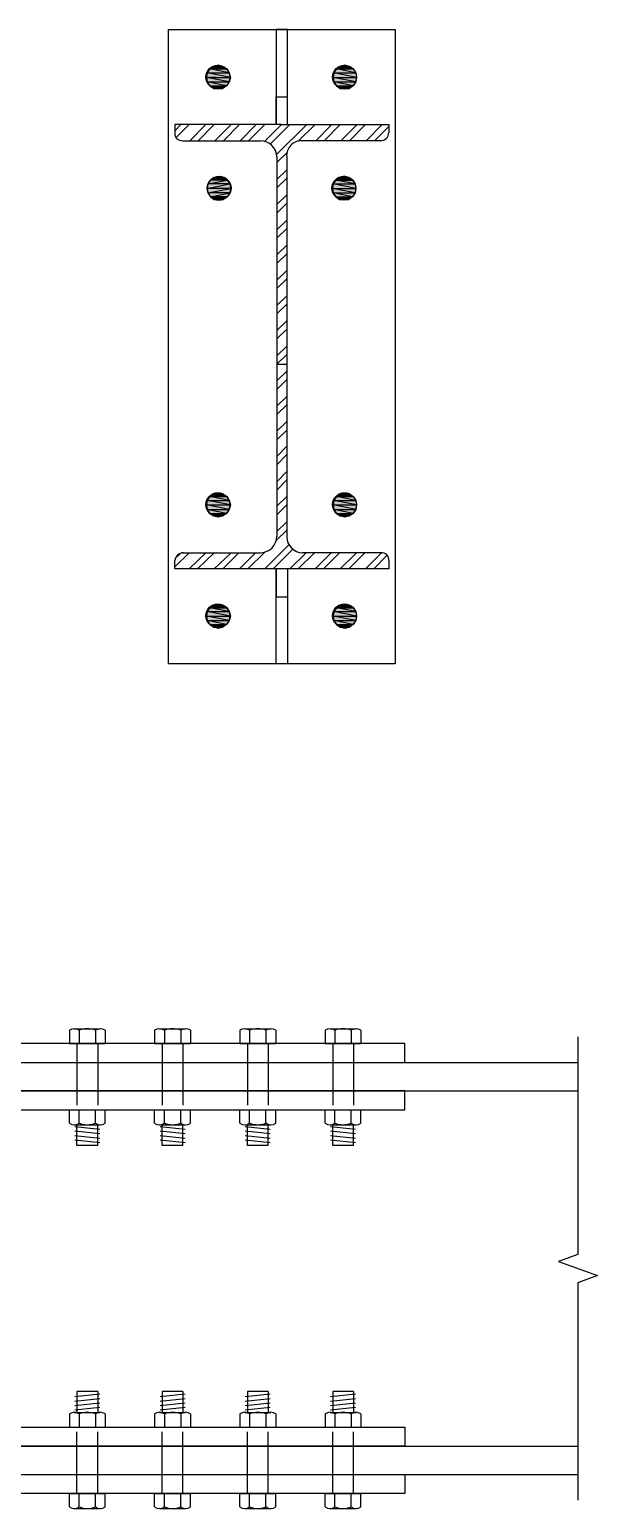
# Model space of a CAD drawing. Header units: millimetres. Extents: x 160 to 329, y 9 to 54.
# Drawn here: x 173.14 to 175.35, y 20.66 to 26.41 of the extents above; entities that cross this region are included whole.
import ezdxf

# ---------------------------------------------------------------- set-up
doc = ezdxf.new("R2010")
doc.units = ezdxf.units.MM
doc.header["$LTSCALE"] = 20
doc.linetypes.add('DASHED2', pattern=[0.375, 0.25, -0.125])
for name, color, linetype in [('1', 1, 'Continuous'), ('2', 2, 'Continuous'), ('4', 4, 'Continuous'), ('Bolt', 2, 'Continuous')]:
    doc.layers.add(name, color=color, linetype=linetype)

msp = doc.modelspace()

# ---------------------------------------------------------------- linework, layer by layer
for points in [[(174.5637, 26.4096), (174.5637, 23.9421), (173.6817, 23.9421), (173.6817, 26.4096)], [(173.83, 26.2237), (173.923, 26.2237), (173.8325, 26.2413)], [(173.8325, 26.2413), (173.9179, 26.2413), (173.8425, 26.2563)], [(173.923, 26.2237), (173.8325, 26.2413), (173.9179, 26.2413)], [(173.8425, 26.2563), (173.9079, 26.2563), (173.8576, 26.2664)], [(173.9179, 26.2413), (173.8425, 26.2563), (173.9079, 26.2563)], [(173.8752, 26.2714), (173.8576, 26.2664), (173.8928, 26.2664)], [(173.9079, 26.2563), (173.8576, 26.2664), (173.8928, 26.2664)], [(174.3225, 26.2237), (174.4129, 26.2237), (174.325, 26.2413)], [(174.325, 26.2413), (174.4104, 26.2413), (174.335, 26.2563)], [(174.4129, 26.2237), (174.325, 26.2413), (174.4104, 26.2413)], [(174.335, 26.2563), (174.4004, 26.2563), (174.3501, 26.2664)], [(174.4104, 26.2413), (174.335, 26.2563), (174.4004, 26.2563)], [(174.3677, 26.2714), (174.3501, 26.2664), (174.3853, 26.2664)], [(174.4004, 26.2563), (174.3501, 26.2664), (174.3853, 26.2664)], [(173.8325, 26.2061), (173.9179, 26.2061), (173.83, 26.2237)], [(173.9179, 26.2061), (173.83, 26.2237), (173.923, 26.2237)], [(173.8425, 26.191), (173.9079, 26.191), (173.8325, 26.2061)], [(173.9079, 26.191), (173.8325, 26.2061), (173.9179, 26.2061)], [(173.8425, 26.191), (173.8576, 26.181), (173.8928, 26.181)], [(173.8425, 26.191), (173.9079, 26.191), (173.8928, 26.181)], [(173.8576, 26.181), (173.8928, 26.181), (173.8752, 26.1785)], [(174.325, 26.2061), (174.4104, 26.2061), (174.3225, 26.2237)], [(174.4104, 26.2061), (174.3225, 26.2237), (174.4129, 26.2237)], [(174.335, 26.191), (174.4004, 26.191), (174.325, 26.2061)], [(174.4004, 26.191), (174.325, 26.2061), (174.4104, 26.2061)], [(174.335, 26.191), (174.3501, 26.181), (174.3853, 26.181)], [(174.335, 26.191), (174.4004, 26.191), (174.3853, 26.181)], [(174.3501, 26.181), (174.3853, 26.181), (174.3677, 26.1785)], [(173.9104, 25.8242), (173.845, 25.8242), (173.8953, 25.8342)], [(173.845, 25.8242), (173.8953, 25.8342), (173.8601, 25.8342)], [(173.8777, 25.8392), (173.8953, 25.8342), (173.8601, 25.8342)], [(174.3326, 25.8242), (174.3979, 25.8242), (174.3476, 25.8342)], [(174.3652, 25.8392), (174.3476, 25.8342), (174.3828, 25.8342)], [(174.3979, 25.8242), (174.3476, 25.8342), (174.3828, 25.8342)], [(173.9229, 25.7915), (173.8325, 25.7915), (173.9204, 25.8091)], [(173.8325, 25.7915), (173.9204, 25.8091), (173.835, 25.8091)], [(173.835, 25.7739), (173.9229, 25.7915), (173.8325, 25.7915)], [(173.9204, 25.8091), (173.835, 25.8091), (173.9104, 25.8242)], [(173.835, 25.8091), (173.9104, 25.8242), (173.845, 25.8242)], [(173.9204, 25.7739), (173.835, 25.7739), (173.9229, 25.7915)], [(173.845, 25.7588), (173.9204, 25.7739), (173.835, 25.7739)], [(173.9104, 25.7588), (173.845, 25.7588), (173.9204, 25.7739)], [(174.32, 25.7915), (174.4105, 25.7915), (174.3225, 25.8091)], [(174.3225, 25.7739), (174.4079, 25.7739), (174.32, 25.7915)], [(174.4079, 25.7739), (174.32, 25.7915), (174.4105, 25.7915)], [(174.3225, 25.8091), (174.4079, 25.8091), (174.3326, 25.8242)], [(174.4105, 25.7915), (174.3225, 25.8091), (174.4079, 25.8091)], [(174.3326, 25.7588), (174.3979, 25.7588), (174.3225, 25.7739)], [(174.3979, 25.7588), (174.3225, 25.7739), (174.4079, 25.7739)], [(174.4079, 25.8091), (174.3326, 25.8242), (174.3979, 25.8242)], [(173.9104, 25.7588), (173.845, 25.7588), (173.8601, 25.7488)], [(173.9104, 25.7588), (173.8953, 25.7488), (173.8601, 25.7488)], [(173.8953, 25.7488), (173.8601, 25.7488), (173.8777, 25.7463)], [(174.3326, 25.7588), (174.3476, 25.7488), (174.3828, 25.7488)], [(174.3326, 25.7588), (174.3979, 25.7588), (174.3828, 25.7488)], [(174.3476, 25.7488), (174.3828, 25.7488), (174.3652, 25.7463)], [(173.83, 24.5602), (173.923, 24.5602), (173.8325, 24.5778)], [(173.8325, 24.5778), (173.9179, 24.5778), (173.8425, 24.5929)], [(173.923, 24.5602), (173.8325, 24.5778), (173.9179, 24.5778)], [(173.8425, 24.5929), (173.9079, 24.5929), (173.8576, 24.603)], [(173.9179, 24.5778), (173.8425, 24.5929), (173.9079, 24.5929)], [(173.8752, 24.6054), (173.8576, 24.6029), (173.8928, 24.6029)], [(173.9079, 24.5929), (173.8576, 24.603), (173.8928, 24.603)], [(174.3225, 24.5602), (174.4129, 24.5602), (174.325, 24.5778)], [(174.325, 24.5778), (174.4104, 24.5778), (174.335, 24.5929)], [(174.4129, 24.5602), (174.325, 24.5778), (174.4104, 24.5778)], [(174.335, 24.5929), (174.4004, 24.5929), (174.3501, 24.603)], [(174.4104, 24.5778), (174.335, 24.5929), (174.4004, 24.5929)], [(174.3677, 24.6054), (174.3501, 24.6029), (174.3853, 24.6029)], [(174.4004, 24.5929), (174.3501, 24.603), (174.3853, 24.603)], [(173.8325, 24.5426), (173.9179, 24.5426), (173.83, 24.5602)], [(173.9179, 24.5426), (173.83, 24.5602), (173.923, 24.5602)], [(173.8425, 24.5275), (173.9079, 24.5275), (173.8325, 24.5426)], [(173.9079, 24.5275), (173.8325, 24.5426), (173.9179, 24.5426)], [(173.8425, 24.5275), (173.8576, 24.5175), (173.8928, 24.5175)], [(173.8425, 24.5275), (173.9079, 24.5275), (173.8928, 24.5175)], [(173.8576, 24.5175), (173.8928, 24.5175), (173.8752, 24.5125)], [(174.325, 24.5426), (174.4104, 24.5426), (174.3225, 24.5602)], [(174.4104, 24.5426), (174.3225, 24.5602), (174.4129, 24.5602)], [(174.335, 24.5275), (174.4004, 24.5275), (174.325, 24.5426)], [(174.4004, 24.5275), (174.325, 24.5426), (174.4104, 24.5426)], [(174.335, 24.5275), (174.3501, 24.5175), (174.3853, 24.5175)], [(174.335, 24.5275), (174.4004, 24.5275), (174.3853, 24.5175)], [(174.3501, 24.5175), (174.3853, 24.5175), (174.3677, 24.5125)], [(173.8425, 24.1607), (173.9079, 24.1607), (173.8576, 24.1707)], [(173.8752, 24.1732), (173.8576, 24.1707), (173.8928, 24.1707)], [(173.9079, 24.1607), (173.8576, 24.1707), (173.8928, 24.1707)], [(174.335, 24.1607), (174.4004, 24.1607), (174.3501, 24.1707)], [(174.3677, 24.1732), (174.3501, 24.1707), (174.3853, 24.1707)], [(174.4004, 24.1607), (174.3501, 24.1707), (174.3853, 24.1707)], [(173.83, 24.128), (173.923, 24.128), (173.8325, 24.1456)], [(173.8325, 24.1104), (173.9179, 24.1104), (173.83, 24.128)], [(173.9179, 24.1104), (173.83, 24.128), (173.923, 24.128)], [(173.8325, 24.1456), (173.9179, 24.1456), (173.8425, 24.1607)], [(173.923, 24.128), (173.8325, 24.1456), (173.9179, 24.1456)], [(173.8425, 24.0954), (173.9079, 24.0954), (173.8325, 24.1104)], [(173.9079, 24.0954), (173.8325, 24.1104), (173.9179, 24.1104)], [(173.9179, 24.1456), (173.8425, 24.1607), (173.9079, 24.1607)], [(174.3225, 24.128), (174.4129, 24.128), (174.325, 24.1456)], [(174.325, 24.1104), (174.4104, 24.1104), (174.3225, 24.128)], [(174.4104, 24.1104), (174.3225, 24.128), (174.4129, 24.128)], [(174.325, 24.1456), (174.4104, 24.1456), (174.335, 24.1607)], [(174.4129, 24.128), (174.325, 24.1456), (174.4104, 24.1456)], [(174.335, 24.0954), (174.4004, 24.0954), (174.325, 24.1104)], [(174.4004, 24.0954), (174.325, 24.1104), (174.4104, 24.1104)], [(174.4104, 24.1456), (174.335, 24.1607), (174.4004, 24.1607)], [(173.8425, 24.0954), (173.8576, 24.0853), (173.8928, 24.0853)], [(173.8425, 24.0954), (173.9079, 24.0954), (173.8928, 24.0853)], [(173.8576, 24.0853), (173.8928, 24.0853), (173.8752, 24.0802)], [(174.335, 24.0954), (174.3501, 24.0853), (174.3853, 24.0853)], [(174.335, 24.0954), (174.4004, 24.0954), (174.3853, 24.0853)], [(174.3501, 24.0853), (174.3853, 24.0853), (174.3677, 24.0802)]]:
    msp.add_lwpolyline(points, close=True)
for points in [[(174.1441, 26.0402), (174.1441, 26.4096), (174.1215, 26.4096), (174.1013, 26.4096), (174.1013, 26.0402), (174.1013, 26.1483), (174.1441, 26.1483)], [(173.8325, 26.2237), (173.8275, 26.2237)], [(173.8425, 26.2237), (173.8375, 26.2237)], [(173.8501, 26.2237), (173.845, 26.2237)], [(173.8601, 26.2237), (173.8526, 26.2237)], [(173.8677, 26.2237), (173.8626, 26.2237)], [(174.3752, 26.2237), (174.3828, 26.2237)], [(174.3752, 26.2237), (174.3828, 26.2237)], [(174.3853, 26.2237), (174.3903, 26.2237)], [(174.3853, 26.2237), (174.3903, 26.2237)], [(174.3928, 26.2237), (174.4004, 26.2237)], [(174.3928, 26.2237), (174.4004, 26.2237)], [(174.4029, 26.2237), (174.4079, 26.2237)], [(174.4029, 26.2237), (174.4079, 26.2237)], [(173.7068, 26.0151), (173.7295, 26.0402)], [(174.0561, 25.9749), (174.1215, 26.0402), (173.7068, 26.0402), (173.7068, 26.0076)], [(173.7119, 25.99), (173.7621, 26.0402)], [(173.7646, 25.9774), (173.8274, 26.0402)], [(173.7973, 25.9774), (173.8601, 26.0402)], [(173.8626, 25.9774), (173.9254, 26.0402)], [(173.8953, 25.9774), (173.9581, 26.0402)], [(173.9606, 25.9774), (174.0234, 26.0402)], [(173.9933, 25.9774), (174.0561, 26.0402)], [(174.0787, 25.9649), (174.1541, 26.0402)], [(174.1013, 25.9222), (174.2195, 26.0402)], [(174.1215, 26.0402), (174.5386, 26.0402), (174.5386, 26.0076)], [(174.1868, 25.9749), (174.2521, 26.0402)], [(174.2546, 25.9774), (174.3175, 26.0402)], [(174.2873, 25.9774), (174.3501, 26.0402)], [(174.3526, 25.9774), (174.4154, 26.0402)], [(174.3853, 25.9774), (174.4481, 26.0402)], [(174.4506, 25.9774), (174.5135, 26.0402)], [(174.4833, 25.9774), (174.5386, 26.0327)], [(173.737, 25.9774), (174.041, 25.9774)], [(174.5084, 25.9774), (174.2019, 25.9774)], [(174.1038, 25.892), (174.1441, 25.9322)], [(174.1038, 25.9146), (174.1038, 25.1758), (174.1038, 24.4371)], [(174.1415, 25.9146), (174.1415, 25.1758), (174.1415, 24.4371)], [(174.1038, 25.8266), (174.1415, 25.8644)], [(174.1038, 25.794), (174.1415, 25.8317)], [(174.1038, 25.7287), (174.1415, 25.7664)], [(174.1038, 25.696), (174.1415, 25.7337)], [(174.1038, 25.6307), (174.1415, 25.6684)], [(174.1038, 25.598), (174.1415, 25.6357)], [(174.1038, 25.5327), (174.1415, 25.5704)], [(174.1038, 25.5), (174.1415, 25.5377)], [(174.1038, 25.4347), (174.1415, 25.4724)], [(174.1038, 25.402), (174.1415, 25.4397)], [(174.1038, 25.3367), (174.1415, 25.3744)], [(174.1038, 25.304), (174.1415, 25.3417)], [(174.1038, 25.2386), (174.1415, 25.2764)], [(174.1038, 25.206), (174.1415, 25.2437)], [(174.1038, 25.1407), (174.1415, 25.1783)], [(174.1038, 25.108), (174.1415, 25.1457)], [(174.1039, 25.108), (174.1415, 25.108)], [(174.1038, 25.0427), (174.1415, 25.0803)], [(174.1038, 25.01), (174.1415, 25.0477)], [(174.1038, 24.9447), (174.1415, 24.9824)], [(174.1038, 24.912), (174.1415, 24.9497)], [(174.1038, 24.8467), (174.1415, 24.8844)], [(174.1038, 24.814), (174.1415, 24.8517)], [(174.1038, 24.7487), (174.1415, 24.7888)], [(174.1038, 24.716), (174.1415, 24.7562)], [(174.1038, 24.6507), (174.1415, 24.6909)], [(174.1038, 24.618), (174.1415, 24.6582)], [(174.1038, 24.5552), (174.1415, 24.5929)], [(174.1038, 24.5225), (174.1415, 24.5602)], [(174.1013, 24.422), (174.1415, 24.4622)], [(174.1038, 24.4572), (174.1415, 24.4949)], [(174.0561, 24.3115), (174.1491, 24.4044)], [(173.7068, 24.319), (173.7621, 24.3743)], [(174.5386, 24.3441), (174.5386, 24.3115), (174.1215, 24.3115), (173.7068, 24.3115), (173.7068, 24.3441)], [(173.7081, 24.3517), (173.7282, 24.3718)], [(173.737, 24.3743), (174.041, 24.3743)], [(173.7621, 24.3115), (173.8274, 24.3743)], [(173.7948, 24.3115), (173.8601, 24.3743)], [(173.8601, 24.3115), (173.9254, 24.3743)], [(173.8928, 24.3115), (173.9556, 24.3743)], [(173.9581, 24.3115), (174.0209, 24.3743)], [(173.9908, 24.3115), (174.0561, 24.3768)], [(174.0888, 24.3115), (174.1642, 24.3868)], [(174.1541, 24.3115), (174.2169, 24.3743)], [(174.1868, 24.3115), (174.2496, 24.3743)], [(174.5084, 24.3743), (174.2019, 24.3743)], [(174.2521, 24.3115), (174.3149, 24.3743)], [(174.2848, 24.3115), (174.3476, 24.3743)], [(174.3501, 24.3115), (174.4129, 24.3743)], [(174.3828, 24.3115), (174.4456, 24.3743)], [(174.4481, 24.3115), (174.5109, 24.3743)], [(174.4808, 24.3115), (174.5311, 24.3642)], [(174.1441, 24.3115), (174.1441, 23.9421), (174.1215, 23.9421), (174.1013, 23.9421), (174.1013, 24.3115), (174.1013, 24.2034), (174.1441, 24.2034)]]:
    msp.add_lwpolyline(points)
for centre in [(173.874, 26.2249), (174.3665, 26.2249), (173.879, 25.7928), (174.364, 25.7928), (173.874, 24.5615), (174.3665, 24.5615), (173.874, 24.1293), (174.3665, 24.1293)]:
    msp.add_circle(centre, 0.0465)
for centre, radius, start, end in [((173.7342, 26.0048), 0.0275, 174.12239, 275.87761), ((174.5072, 26.0088), 0.0314, 270.00876, 359.99124), ((174.038, 25.9115), 0.0659, 2.68683, 88.43001), ((174.199, 25.9198), 0.0577, 87.1971, 185.12318), ((174.038, 24.4401), 0.0658, 272.62452, 358.46532), ((174.2053, 24.438), 0.0638, 180.84224, 268.03752), ((173.7406, 24.3403), 0.034, 91.8401, 173.63485), ((174.5112, 24.3469), 0.0275, 354.19852, 95.72321)]:
    msp.add_arc(centre, radius, start, end)
at = {"transparency": 33554559}
for points in [[(173.83, 26.2237), (173.9229, 26.2237), (173.8325, 26.2413)], [(173.8325, 26.2413), (173.9179, 26.2413), (173.8425, 26.2563)], [(173.8325, 26.2413), (173.9229, 26.2237), (173.9179, 26.2413)], [(173.8425, 26.2563), (173.9079, 26.2563), (173.8576, 26.2664)], [(173.8425, 26.2563), (173.9179, 26.2413), (173.9079, 26.2563)], [(173.8576, 26.2664), (173.8928, 26.2664), (173.8752, 26.2714)], [(173.8576, 26.2664), (173.9079, 26.2563), (173.8928, 26.2664)], [(174.3225, 26.2237), (174.4129, 26.2237), (174.325, 26.2413)], [(174.325, 26.2413), (174.4104, 26.2413), (174.335, 26.2563)], [(174.4129, 26.2237), (174.325, 26.2413), (174.4104, 26.2413)], [(174.335, 26.2563), (174.4004, 26.2563), (174.3501, 26.2664)], [(174.4104, 26.2413), (174.335, 26.2563), (174.4004, 26.2563)], [(174.3677, 26.2714), (174.3501, 26.2664), (174.3853, 26.2664)], [(174.4004, 26.2563), (174.3501, 26.2664), (174.3853, 26.2664)], [(173.83, 26.2237), (173.9179, 26.2061), (173.9229, 26.2237)], [(173.8325, 26.2061), (173.9179, 26.2061), (173.83, 26.2237)], [(173.8325, 26.2061), (173.9079, 26.191), (173.9179, 26.2061)], [(173.8425, 26.191), (173.9079, 26.191), (173.8325, 26.2061)], [(173.8576, 26.181), (173.8928, 26.181), (173.8425, 26.191)], [(173.8425, 26.191), (173.8928, 26.181), (173.9079, 26.191)], [(173.8576, 26.181), (173.8752, 26.1785), (173.8928, 26.181)], [(174.325, 26.2061), (174.4104, 26.2061), (174.3225, 26.2237)], [(174.4104, 26.2061), (174.3225, 26.2237), (174.4129, 26.2237)], [(174.335, 26.191), (174.4004, 26.191), (174.325, 26.2061)], [(174.4004, 26.191), (174.325, 26.2061), (174.4104, 26.2061)], [(174.335, 26.191), (174.3501, 26.181), (174.3853, 26.181)], [(174.335, 26.191), (174.4004, 26.191), (174.3853, 26.181)], [(174.3501, 26.181), (174.3853, 26.181), (174.3677, 26.1785)], [(173.9104, 25.8242), (173.845, 25.8242), (173.8953, 25.8342)], [(173.845, 25.8242), (173.8953, 25.8342), (173.8601, 25.8342)], [(173.8777, 25.8392), (173.8953, 25.8342), (173.8601, 25.8342)], [(174.3326, 25.8242), (174.3979, 25.8242), (174.3476, 25.8342)], [(174.3652, 25.8392), (174.3476, 25.8342), (174.3828, 25.8342)], [(174.3979, 25.8242), (174.3476, 25.8342), (174.3828, 25.8342)], [(173.9229, 25.7915), (173.8325, 25.7915), (173.9204, 25.8091)], [(173.8325, 25.7915), (173.9204, 25.8091), (173.835, 25.8091)], [(173.835, 25.7739), (173.9229, 25.7915), (173.8325, 25.7915)], [(173.9204, 25.8091), (173.835, 25.8091), (173.9104, 25.8242)], [(173.835, 25.8091), (173.9104, 25.8242), (173.845, 25.8242)], [(173.9204, 25.7739), (173.835, 25.7739), (173.9229, 25.7915)], [(173.845, 25.7588), (173.9204, 25.7739), (173.835, 25.7739)], [(173.9104, 25.7588), (173.845, 25.7588), (173.9204, 25.7739)], [(174.32, 25.7915), (174.4105, 25.7915), (174.3225, 25.8091)], [(174.3225, 25.7739), (174.4079, 25.7739), (174.32, 25.7915)], [(174.4079, 25.7739), (174.32, 25.7915), (174.4105, 25.7915)], [(174.3225, 25.8091), (174.4079, 25.8091), (174.3326, 25.8242)], [(174.4105, 25.7915), (174.3225, 25.8091), (174.4079, 25.8091)], [(174.3326, 25.7588), (174.3979, 25.7588), (174.3225, 25.7739)], [(174.3979, 25.7588), (174.3225, 25.7739), (174.4079, 25.7739)], [(174.4079, 25.8091), (174.3326, 25.8242), (174.3979, 25.8242)], [(173.9104, 25.7588), (173.845, 25.7588), (173.8601, 25.7488)], [(173.9104, 25.7588), (173.8953, 25.7488), (173.8601, 25.7488)], [(173.8953, 25.7488), (173.8601, 25.7488), (173.8777, 25.7463)], [(174.3326, 25.7588), (174.3476, 25.7488), (174.3828, 25.7488)], [(174.3326, 25.7588), (174.3979, 25.7588), (174.3828, 25.7488)], [(174.3476, 25.7488), (174.3828, 25.7488), (174.3652, 25.7463)], [(173.83, 24.5602), (173.923, 24.5602), (173.8325, 24.5778)], [(173.8325, 24.5778), (173.9179, 24.5778), (173.8425, 24.5929)], [(173.923, 24.5602), (173.8325, 24.5778), (173.9179, 24.5778)], [(173.8425, 24.5929), (173.9079, 24.5929), (173.8576, 24.603)], [(173.9179, 24.5778), (173.8425, 24.5929), (173.9079, 24.5929)], [(173.8752, 24.6054), (173.8576, 24.6029), (173.8928, 24.6029)], [(173.9079, 24.5929), (173.8576, 24.603), (173.8928, 24.603)], [(174.3225, 24.5602), (174.4129, 24.5602), (174.325, 24.5778)], [(174.325, 24.5778), (174.4104, 24.5778), (174.335, 24.5929)], [(174.4129, 24.5602), (174.325, 24.5778), (174.4104, 24.5778)], [(174.335, 24.5929), (174.4004, 24.5929), (174.3501, 24.603)], [(174.4104, 24.5778), (174.335, 24.5929), (174.4004, 24.5929)], [(174.3677, 24.6054), (174.3501, 24.6029), (174.3853, 24.6029)], [(174.4004, 24.5929), (174.3501, 24.603), (174.3853, 24.603)], [(173.8325, 24.5426), (173.9179, 24.5426), (173.83, 24.5602)], [(173.9179, 24.5426), (173.83, 24.5602), (173.923, 24.5602)], [(173.8425, 24.5275), (173.9079, 24.5275), (173.8325, 24.5426)], [(173.9079, 24.5275), (173.8325, 24.5426), (173.9179, 24.5426)], [(173.8425, 24.5275), (173.8576, 24.5175), (173.8928, 24.5175)], [(173.8425, 24.5275), (173.9079, 24.5275), (173.8928, 24.5175)], [(173.8576, 24.5175), (173.8928, 24.5175), (173.8752, 24.5125)], [(174.325, 24.5426), (174.4104, 24.5426), (174.3225, 24.5602)], [(174.4104, 24.5426), (174.3225, 24.5602), (174.4129, 24.5602)], [(174.335, 24.5275), (174.4004, 24.5275), (174.325, 24.5426)], [(174.4004, 24.5275), (174.325, 24.5426), (174.4104, 24.5426)], [(174.335, 24.5275), (174.3501, 24.5175), (174.3853, 24.5175)], [(174.335, 24.5275), (174.4004, 24.5275), (174.3853, 24.5175)], [(174.3501, 24.5175), (174.3853, 24.5175), (174.3677, 24.5125)], [(173.8425, 24.1607), (173.9079, 24.1607), (173.8576, 24.1707)], [(173.8752, 24.1732), (173.8576, 24.1707), (173.8928, 24.1707)], [(173.9079, 24.1607), (173.8576, 24.1707), (173.8928, 24.1707)], [(174.335, 24.1607), (174.4004, 24.1607), (174.3501, 24.1707)], [(174.3677, 24.1732), (174.3501, 24.1707), (174.3853, 24.1707)], [(174.4004, 24.1607), (174.3501, 24.1707), (174.3853, 24.1707)], [(173.83, 24.128), (173.923, 24.128), (173.8325, 24.1456)], [(173.8325, 24.1104), (173.9179, 24.1104), (173.83, 24.128)], [(173.9179, 24.1104), (173.83, 24.128), (173.923, 24.128)], [(173.8325, 24.1456), (173.9179, 24.1456), (173.8425, 24.1607)], [(173.923, 24.128), (173.8325, 24.1456), (173.9179, 24.1456)], [(173.8425, 24.0954), (173.9079, 24.0954), (173.8325, 24.1104)], [(173.9079, 24.0954), (173.8325, 24.1104), (173.9179, 24.1104)], [(173.9179, 24.1456), (173.8425, 24.1607), (173.9079, 24.1607)], [(174.3225, 24.128), (174.4129, 24.128), (174.325, 24.1456)], [(174.325, 24.1104), (174.4104, 24.1104), (174.3225, 24.128)], [(174.4104, 24.1104), (174.3225, 24.128), (174.4129, 24.128)], [(174.325, 24.1456), (174.4104, 24.1456), (174.335, 24.1607)], [(174.4129, 24.128), (174.325, 24.1456), (174.4104, 24.1456)], [(174.335, 24.0954), (174.4004, 24.0954), (174.325, 24.1104)], [(174.4004, 24.0954), (174.325, 24.1104), (174.4104, 24.1104)], [(174.4104, 24.1456), (174.335, 24.1607), (174.4004, 24.1607)], [(173.8425, 24.0954), (173.8576, 24.0853), (173.8928, 24.0853)], [(173.8425, 24.0954), (173.9079, 24.0954), (173.8928, 24.0853)], [(173.8576, 24.0853), (173.8928, 24.0853), (173.8752, 24.0802)], [(174.335, 24.0954), (174.3501, 24.0853), (174.3853, 24.0853)], [(174.335, 24.0954), (174.4004, 24.0954), (174.3853, 24.0853)], [(174.3501, 24.0853), (174.3853, 24.0853), (174.3677, 24.0802)]]:
    msp.add_solid(points, dxfattribs=at)
at = {"layer": '1', "linetype": 'Continuous', "ltscale": 100}
msp.add_lwpolyline([(175.2741, 22.4908), (175.2741, 21.645), (175.1981, 21.6174), (175.35, 21.5621), (175.2741, 21.5345), (175.2741, 20.6887)], dxfattribs=at)
at = {"layer": '2'}
for p, q in [((172.1313, 22.3913), (175.2741, 22.3913)), ((172.1313, 22.2807), (175.2741, 22.2807)), ((172.1313, 20.8987), (175.2741, 20.8987)), ((172.1313, 20.7882), (175.2741, 20.7882))]:
    msp.add_line(p, q, dxfattribs=at)
at = {"layer": '4'}
for points in [[(169.5884, 22.3913), (174.6005, 22.3913), (174.6005, 22.465), (169.5884, 22.465)], [(169.5884, 22.207), (174.6005, 22.207), (174.6005, 22.2807), (169.5884, 22.2807)], [(169.5884, 20.9724), (174.6005, 20.9724), (174.6005, 20.8987), (169.5884, 20.8987)], [(169.5884, 20.7882), (174.6005, 20.7882), (174.6005, 20.7145), (169.5884, 20.7145)]]:
    msp.add_lwpolyline(points, close=True, dxfattribs=at)
at = {"layer": 'Bolt'}
for p, q in [((173.2964, 22.5171), (173.2964, 22.465)), ((173.3152, 22.5229), (173.4166, 22.5229)), ((173.3341, 22.5171), (173.3341, 22.465)), ((173.3978, 22.5171), (173.3978, 22.465)), ((173.4354, 22.5171), (173.4354, 22.465)), ((173.6281, 22.5171), (173.6281, 22.465)), ((173.6469, 22.5229), (173.7483, 22.5229)), ((173.6658, 22.5171), (173.6658, 22.465)), ((173.7295, 22.5171), (173.7295, 22.465)), ((173.7671, 22.5171), (173.7671, 22.465)), ((173.9598, 22.5171, 0), (173.9598, 22.465, 0)), ((173.9786, 22.5229, 0), (174.08, 22.5229, 0)), ((173.9974, 22.5171, 0), (173.9974, 22.465, 0)), ((174.0611, 22.5171, 0), (174.0611, 22.465, 0)), ((174.0988, 22.5171, 0), (174.0988, 22.465, 0)), ((174.2915, 22.5171, 0), (174.2915, 22.465, 0)), ((174.3103, 22.5229, 0), (174.4116, 22.5229, 0)), ((174.3291, 22.5171, 0), (174.3291, 22.465, 0)), ((174.3928, 22.5171, 0), (174.3928, 22.465, 0)), ((174.4305, 22.5171, 0), (174.4305, 22.465, 0)), ((173.2964, 22.465), (173.4354, 22.465)), ((173.6281, 22.465), (173.7671, 22.465)), ((173.9598, 22.465, 0), (174.0988, 22.465, 0)), ((174.2915, 22.465, 0), (174.4305, 22.465, 0)), ((173.2964, 22.1549), (173.2964, 22.207)), ((173.2964, 22.207), (173.4354, 22.207)), ((173.3341, 22.1549), (173.3341, 22.207)), ((173.3978, 22.1549), (173.3978, 22.207)), ((173.4354, 22.1549), (173.4354, 22.207)), ((173.6281, 22.1549), (173.6281, 22.207)), ((173.6281, 22.207), (173.7671, 22.207)), ((173.6658, 22.1549), (173.6658, 22.207)), ((173.7295, 22.1549), (173.7295, 22.207)), ((173.7671, 22.1549), (173.7671, 22.207)), ((173.9598, 22.1549, 0), (173.9598, 22.207, 0)), ((173.9598, 22.207, 0), (174.0988, 22.207, 0)), ((173.9974, 22.1549, 0), (173.9974, 22.207, 0)), ((174.0611, 22.1549, 0), (174.0611, 22.207, 0)), ((174.0988, 22.1549, 0), (174.0988, 22.207, 0)), ((174.2915, 22.1549, 0), (174.2915, 22.207, 0)), ((174.2915, 22.207, 0), (174.4305, 22.207, 0)), ((174.3291, 22.1549, 0), (174.3291, 22.207, 0)), ((174.3928, 22.1549, 0), (174.3928, 22.207, 0)), ((174.4305, 22.1549, 0), (174.4305, 22.207, 0)), ((173.3152, 22.1491), (173.4166, 22.1491)), ((173.4146, 22.1309), (173.3173, 22.1413)), ((173.4146, 22.1135), (173.3173, 22.1239)), ((173.4146, 22.0961), (173.3173, 22.1066)), ((173.3254, 22.068), (173.3254, 22.1491)), ((173.4065, 22.068), (173.4065, 22.1491)), ((173.6469, 22.1491), (173.7483, 22.1491)), ((173.7463, 22.1309), (173.649, 22.1413)), ((173.7463, 22.1135), (173.649, 22.1239)), ((173.7463, 22.0961), (173.649, 22.1066)), ((173.6571, 22.068), (173.6571, 22.1491)), ((173.7381, 22.068), (173.7381, 22.1491)), ((173.9786, 22.1491, 0), (174.08, 22.1491, 0)), ((174.0779, 22.1309, 0), (173.9806, 22.1413, 0)), ((174.0779, 22.1135, 0), (173.9806, 22.1239, 0)), ((174.0779, 22.0961, 0), (173.9806, 22.1066, 0)), ((173.9887, 22.068, 0), (173.9887, 22.1491, 0)), ((174.0698, 22.068, 0), (174.0698, 22.1491, 0)), ((174.3103, 22.1491, 0), (174.4116, 22.1491, 0)), ((174.4096, 22.1309, 0), (174.3123, 22.1413, 0)), ((174.4096, 22.1135, 0), (174.3123, 22.1239, 0)), ((174.4096, 22.0961, 0), (174.3123, 22.1066, 0)), ((174.3204, 22.068, 0), (174.3204, 22.1491, 0)), ((174.4015, 22.068, 0), (174.4015, 22.1491, 0)), ((173.4146, 22.0788), (173.3173, 22.0892)), ((173.4065, 22.068), (173.3254, 22.068)), ((173.7463, 22.0788), (173.649, 22.0892)), ((173.7381, 22.068), (173.6571, 22.068)), ((174.0779, 22.0788, 0), (173.9806, 22.0892, 0)), ((174.0698, 22.068, 0), (173.9887, 22.068, 0)), ((174.4096, 22.0788, 0), (174.3123, 22.0892, 0)), ((174.4015, 22.068, 0), (174.3204, 22.068, 0)), ((173.4146, 21.1007), (173.3173, 21.0903)), ((173.4146, 21.0833), (173.3173, 21.0729)), ((173.4146, 21.066), (173.3173, 21.0555)), ((173.3254, 21.1114), (173.3254, 21.0303)), ((173.4065, 21.1114), (173.3254, 21.1114)), ((173.4065, 21.1114), (173.4065, 21.0303)), ((173.7463, 21.1007), (173.649, 21.0903)), ((173.7463, 21.0833), (173.649, 21.0729)), ((173.7463, 21.066), (173.649, 21.0555)), ((173.6571, 21.1114), (173.6571, 21.0303)), ((173.7381, 21.1114), (173.6571, 21.1114)), ((173.7381, 21.1114), (173.7381, 21.0303)), ((174.0779, 21.1007, 0), (173.9806, 21.0903, 0)), ((174.0779, 21.0833, 0), (173.9806, 21.0729, 0)), ((174.0779, 21.066, 0), (173.9806, 21.0555, 0)), ((173.9887, 21.1114, 0), (173.9887, 21.0303, 0)), ((174.0698, 21.1114, 0), (173.9887, 21.1114, 0)), ((174.0698, 21.1114, 0), (174.0698, 21.0303, 0)), ((174.4096, 21.1007, 0), (174.3123, 21.0903, 0)), ((174.4096, 21.0833, 0), (174.3123, 21.0729, 0)), ((174.4096, 21.066, 0), (174.3123, 21.0555, 0)), ((174.3204, 21.1114, 0), (174.3204, 21.0303, 0)), ((174.4015, 21.1114, 0), (174.3204, 21.1114, 0)), ((174.4015, 21.1114, 0), (174.4015, 21.0303, 0)), ((173.2964, 21.0246), (173.2964, 20.9724)), ((173.3152, 21.0303), (173.4166, 21.0303)), ((173.4146, 21.0486), (173.3173, 21.0382)), ((173.3341, 21.0246), (173.3341, 20.9724)), ((173.3978, 21.0246), (173.3978, 20.9724)), ((173.4354, 21.0246), (173.4354, 20.9724)), ((173.6281, 21.0246), (173.6281, 20.9724)), ((173.6469, 21.0303), (173.7483, 21.0303)), ((173.7463, 21.0486), (173.649, 21.0382)), ((173.6658, 21.0246), (173.6658, 20.9724)), ((173.7295, 21.0246), (173.7295, 20.9724)), ((173.7671, 21.0246), (173.7671, 20.9724)), ((173.9598, 21.0246, 0), (173.9598, 20.9724, 0)), ((173.9786, 21.0303, 0), (174.08, 21.0303, 0)), ((174.0779, 21.0486, 0), (173.9806, 21.0382, 0)), ((173.9974, 21.0246, 0), (173.9974, 20.9724, 0)), ((174.0611, 21.0246, 0), (174.0611, 20.9724, 0)), ((174.0988, 21.0246, 0), (174.0988, 20.9724, 0)), ((174.2915, 21.0246, 0), (174.2915, 20.9724, 0)), ((174.3103, 21.0303, 0), (174.4116, 21.0303, 0)), ((174.4096, 21.0486, 0), (174.3123, 21.0382, 0)), ((174.3291, 21.0246, 0), (174.3291, 20.9724, 0)), ((174.3928, 21.0246, 0), (174.3928, 20.9724, 0)), ((174.4305, 21.0246, 0), (174.4305, 20.9724, 0)), ((173.2964, 20.9724), (173.4354, 20.9724)), ((173.6281, 20.9724), (173.7671, 20.9724)), ((173.9598, 20.9724, 0), (174.0988, 20.9724, 0)), ((174.2915, 20.9724, 0), (174.4305, 20.9724, 0)), ((173.2964, 20.6623), (173.2964, 20.7145)), ((173.2964, 20.7145), (173.4354, 20.7145)), ((173.3341, 20.6623), (173.3341, 20.7145)), ((173.3978, 20.6623), (173.3978, 20.7145)), ((173.4354, 20.6623), (173.4354, 20.7145)), ((173.6281, 20.6623), (173.6281, 20.7145)), ((173.6281, 20.7145), (173.7671, 20.7145)), ((173.6658, 20.6623), (173.6658, 20.7145)), ((173.7295, 20.6623), (173.7295, 20.7145)), ((173.7671, 20.6623), (173.7671, 20.7145)), ((173.9598, 20.6623, 0), (173.9598, 20.7145, 0)), ((173.9598, 20.7145, 0), (174.0988, 20.7145, 0)), ((173.9974, 20.6623, 0), (173.9974, 20.7145, 0)), ((174.0611, 20.6623, 0), (174.0611, 20.7145, 0)), ((174.0988, 20.6623, 0), (174.0988, 20.7145, 0)), ((174.2915, 20.6623, 0), (174.2915, 20.7145, 0)), ((174.2915, 20.7145, 0), (174.4305, 20.7145, 0)), ((174.3291, 20.6623, 0), (174.3291, 20.7145, 0)), ((174.3928, 20.6623, 0), (174.3928, 20.7145, 0)), ((174.4305, 20.6623, 0), (174.4305, 20.7145, 0)), ((173.3152, 20.6565), (173.4166, 20.6565)), ((173.6469, 20.6565), (173.7483, 20.6565)), ((173.9786, 20.6565, 0), (174.08, 20.6565, 0)), ((174.3103, 20.6565, 0), (174.4116, 20.6565, 0))]:
    msp.add_line(p, q, dxfattribs=at)
at = {"layer": 'Bolt', "linetype": 'DASHED2', "ltscale": 0.5}
for p, q in [((173.3254, 22.465), (173.3254, 22.2255)), ((173.4065, 22.465), (173.4065, 22.2255)), ((173.6571, 22.465), (173.6571, 22.2255)), ((173.7381, 22.465), (173.7381, 22.2255)), ((173.9887, 22.465, 0), (173.9887, 22.2255, 0)), ((174.0698, 22.465, 0), (174.0698, 22.2255, 0)), ((174.3204, 22.465, 0), (174.3204, 22.2255, 0)), ((174.4015, 22.465, 0), (174.4015, 22.2255, 0)), ((173.3254, 20.7145), (173.3254, 20.954)), ((173.4065, 20.7145), (173.4065, 20.954)), ((173.6571, 20.7145), (173.6571, 20.954)), ((173.7381, 20.7145), (173.7381, 20.954)), ((173.9887, 20.7145, 0), (173.9887, 20.954, 0)), ((174.0698, 20.7145, 0), (174.0698, 20.954, 0)), ((174.3204, 20.7145, 0), (174.3204, 20.954, 0)), ((174.4015, 20.7145, 0), (174.4015, 20.954, 0))]:
    msp.add_line(p, q, dxfattribs=at)
at = {"layer": 'Bolt'}
for centre, radius, start, end in [((173.3152, 22.4894), 0.0335, 55.79454, 124.20546), ((173.3659, 22.4324), 0.0905, 69.39031, 110.60969), ((173.4166, 22.4894), 0.0335, 55.79454, 124.20546), ((173.6469, 22.4894), 0.0335, 55.79454, 124.20546), ((173.6976, 22.4324), 0.0905, 69.39031, 110.60969), ((173.7483, 22.4894), 0.0335, 55.79454, 124.20546), ((173.9786, 22.4894, 0), 0.0335, 55.79454, 124.20546), ((174.0293, 22.4324, 0), 0.0905, 69.39031, 110.60969), ((174.08, 22.4894, 0), 0.0335, 55.79454, 124.20546), ((174.3103, 22.4894, 0), 0.0335, 55.79454, 124.20546), ((174.361, 22.4324, 0), 0.0905, 69.39031, 110.60969), ((174.4116, 22.4894, 0), 0.0335, 55.79454, 124.20546), ((173.3152, 22.1826), 0.0335, 235.79454, 304.20546), ((173.3659, 22.2396), 0.0905, 249.39031, 290.60969), ((173.4166, 22.1826), 0.0335, 235.79454, 304.20546), ((173.6469, 22.1826), 0.0335, 235.79454, 304.20546), ((173.6976, 22.2396), 0.0905, 249.39031, 290.60969), ((173.7483, 22.1826), 0.0335, 235.79454, 304.20546), ((173.9786, 22.1826, 0), 0.0335, 235.79454, 304.20546), ((174.0293, 22.2396, 0), 0.0905, 249.39031, 290.60969), ((174.08, 22.1826, 0), 0.0335, 235.79454, 304.20546), ((174.3103, 22.1826, 0), 0.0335, 235.79454, 304.20546), ((174.361, 22.2396, 0), 0.0905, 249.39031, 290.60969), ((174.4116, 22.1826, 0), 0.0335, 235.79454, 304.20546), ((173.3152, 20.9969), 0.0335, 55.79454, 124.20546), ((173.3659, 20.9399), 0.0905, 69.39031, 110.60969), ((173.4166, 20.9969), 0.0335, 55.79454, 124.20546), ((173.6469, 20.9969), 0.0335, 55.79454, 124.20546), ((173.6976, 20.9399), 0.0905, 69.39031, 110.60969), ((173.7483, 20.9969), 0.0335, 55.79454, 124.20546), ((173.9786, 20.9969, 0), 0.0335, 55.79454, 124.20546), ((174.0293, 20.9399, 0), 0.0905, 69.39031, 110.60969), ((174.08, 20.9969, 0), 0.0335, 55.79454, 124.20546), ((174.3103, 20.9969, 0), 0.0335, 55.79454, 124.20546), ((174.361, 20.9399, 0), 0.0905, 69.39031, 110.60969), ((174.4116, 20.9969, 0), 0.0335, 55.79454, 124.20546), ((173.3152, 20.69), 0.0335, 235.79454, 304.20546), ((173.3659, 20.747), 0.0905, 249.39031, 290.60969), ((173.4166, 20.69), 0.0335, 235.79454, 304.20546), ((173.6469, 20.69), 0.0335, 235.79454, 304.20546), ((173.6976, 20.747), 0.0905, 249.39031, 290.60969), ((173.7483, 20.69), 0.0335, 235.79454, 304.20546), ((173.9786, 20.69, 0), 0.0335, 235.79454, 304.20546), ((174.0293, 20.747, 0), 0.0905, 249.39031, 290.60969), ((174.08, 20.69, 0), 0.0335, 235.79454, 304.20546), ((174.3103, 20.69, 0), 0.0335, 235.79454, 304.20546), ((174.361, 20.747, 0), 0.0905, 249.39031, 290.60969), ((174.4116, 20.69, 0), 0.0335, 235.79454, 304.20546)]:
    msp.add_arc(centre, radius, start, end, dxfattribs=at)

doc.saveas('drawing.dxf')
